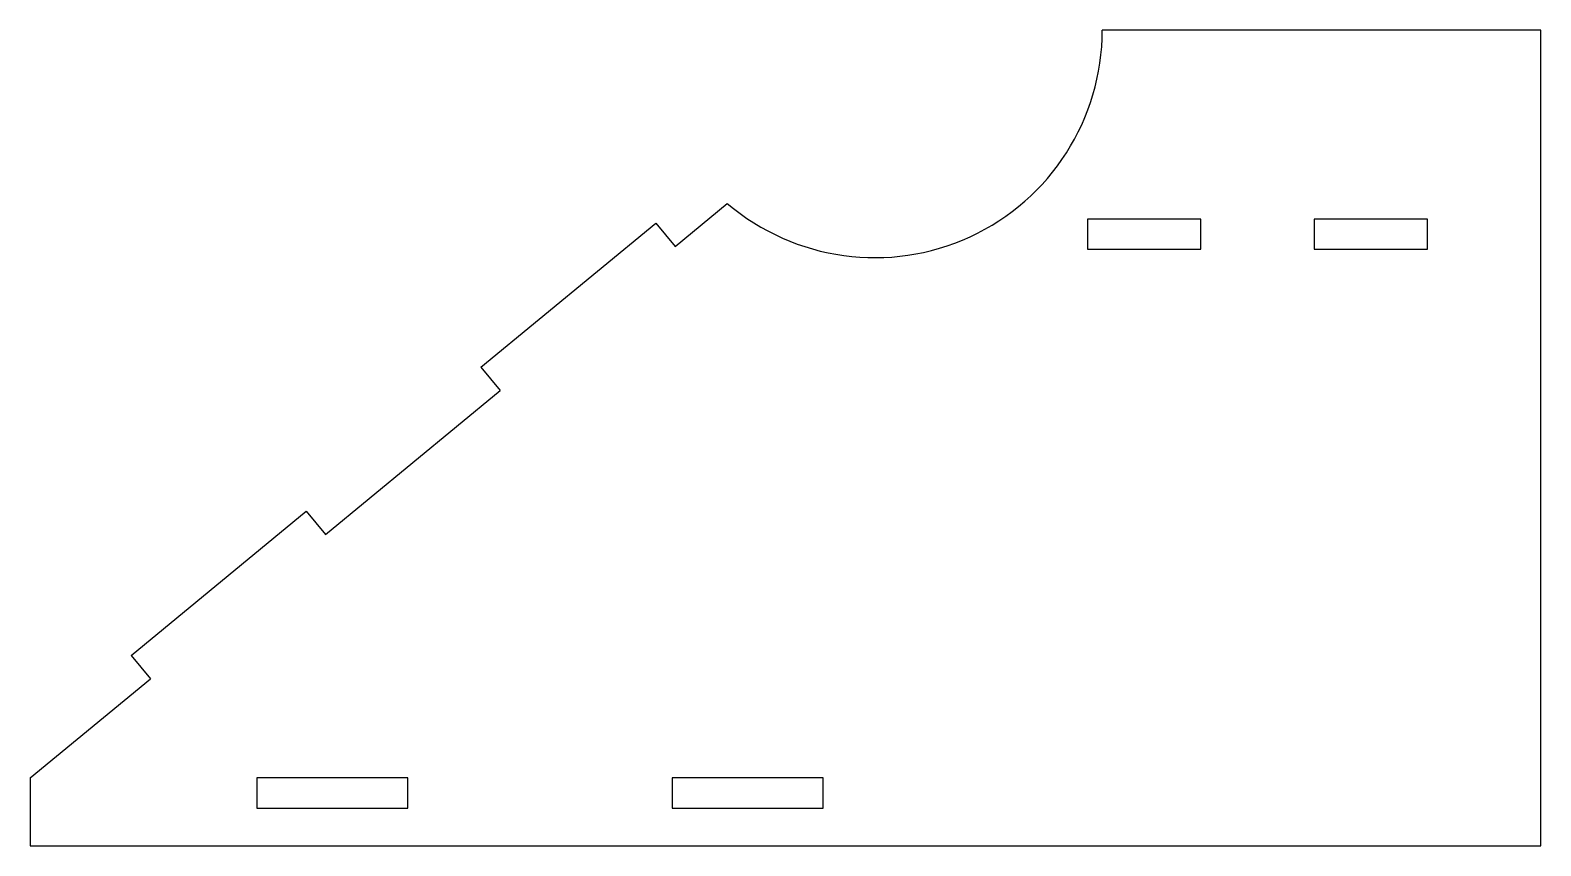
# Model space of a CAD drawing. Header units: millimetres. Extents: x 0 to 200, y 0 to 108.
import ezdxf

# ---------------------------------------------------------------- set-up
doc = ezdxf.new("R2010")
doc.units = ezdxf.units.MM

msp = doc.modelspace()

# ---------------------------------------------------------------- linework, layer by layer
at = {"color": 7, "linetype": 'Continuous', "lineweight": 25}
for p, q in [((200, 108), (141.94, 108)), ((200, 0), (200, 108)), ((85.38, 79.38), (92.29, 85.07)), ((59.68, 63.38), (82.83, 82.46)), ((82.83, 82.46), (85.38, 79.38)), ((155, 83), (140, 83)), ((140, 83), (140, 79)), ((155, 79), (155, 83)), ((185, 83), (170, 83)), ((170, 83), (170, 79)), ((185, 79), (185, 83)), ((140, 79), (155, 79)), ((170, 79), (185, 79)), ((59.68, 63.38), (62.23, 60.29)), ((39.08, 41.21), (62.23, 60.29)), ((13.38, 25.22), (36.53, 44.3)), ((36.53, 44.3), (39.08, 41.21)), ((13.38, 25.22), (15.93, 22.13)), ((0, 9), (15.93, 22.13)), ((0, 9), (0, 0)), ((50, 9), (30, 9)), ((30, 9), (30, 5)), ((50, 5), (50, 9)), ((105, 9), (85, 9)), ((85, 9), (85, 5)), ((105, 5), (105, 9)), ((30, 5), (50, 5)), ((85, 5), (105, 5)), ((0, 0), (200, 0))]:
    msp.add_line(p, q, dxfattribs=at)
msp.add_arc((111.82, 108), 30.12, 229.5698, 0, dxfattribs=at)

doc.saveas('drawing.dxf')
